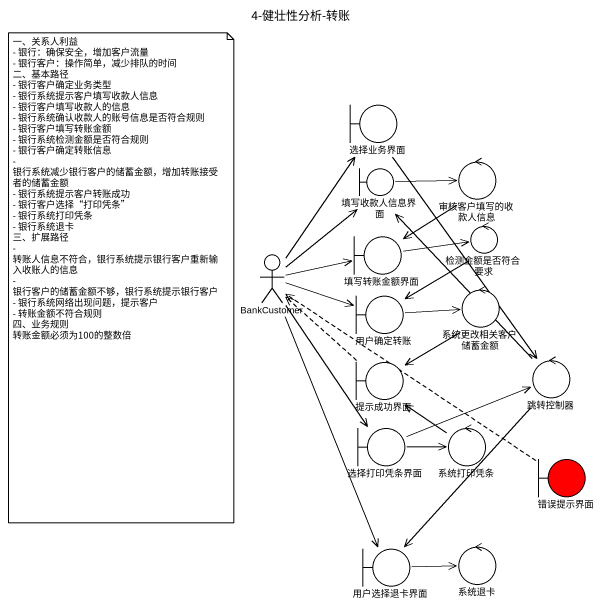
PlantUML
@startuml
title 4-健壮性分析-转账
boundary 选择业务界面
boundary 填写收款人信息界面
control 审核客户填写的收款人信息
control 检测金额是否符合要求
actor BankCustomer
boundary 填写转账金额界面
boundary 用户确定转账
control 系统更改相关客户储蓄金额
boundary 提示成功界面
control 跳转控制器
boundary 选择打印凭条界面
control 系统打印凭条
boundary 错误提示界面 #FF0000
boundary 用户选择退卡界面
control 系统退卡
选择业务界面 --> 跳转控制器
填写收款人信息界面 -right-> 审核客户填写的收款人信息
审核客户填写的收款人信息 --> 填写转账金额界面
检测金额是否符合要求 --> 用户确定转账
BankCustomer -up-> 选择业务界面
BankCustomer -up-> 填写收款人信息界面
BankCustomer -right-> 填写转账金额界面
BankCustomer -right-> 用户确定转账
BankCustomer --> 选择打印凭条界面
BankCustomer --> 用户选择退卡界面
填写转账金额界面 -right-> 检测金额是否符合要求
用户确定转账 -right-> 系统更改相关客户储蓄金额
系统更改相关客户储蓄金额 --> 提示成功界面
提示成功界面 .up.> BankCustomer
跳转控制器 -up-> 填写收款人信息界面
跳转控制器 --> 用户选择退卡界面
选择打印凭条界面 -right-> 跳转控制器
选择打印凭条界面 -right-> 系统打印凭条
系统打印凭条 -up-> 提示成功界面
错误提示界面 .up.> BankCustomer
用户选择退卡界面 -right-> 系统退卡
note as N1
  一、关系人利益
  - 银行：确保安全，增加客户流量
  - 银行客户：操作简单，减少排队的时间
  二、基本路径
  - 银行客户确定业务类型
  - 银行系统提示客户填写收款人信息
  - 银行客户填写收款人的信息
  - 银行系统确认收款人的账号信息是否符合规则
  - 银行客户填写转账金额
  - 银行系统检测金额是否符合规则
  - 银行客户确定转账信息
  - 银行系统减少银行客户的储蓄金额，增加转账接受者的储蓄金额
  - 银行系统提示客户转账成功
  - 银行客户选择“打印凭条”
  - 银行系统打印凭条
  - 银行系统退卡
  三、扩展路径
  - 转账人信息不符合，银行系统提示银行客户重新输入收账人的信息
  - 银行客户的储蓄金额不够，银行系统提示银行客户
  - 银行系统网络出现问题，提示客户
  - 转账金额不符合规则
  四、业务规则
  转账金额必须为100的整数倍
end note
@enduml
